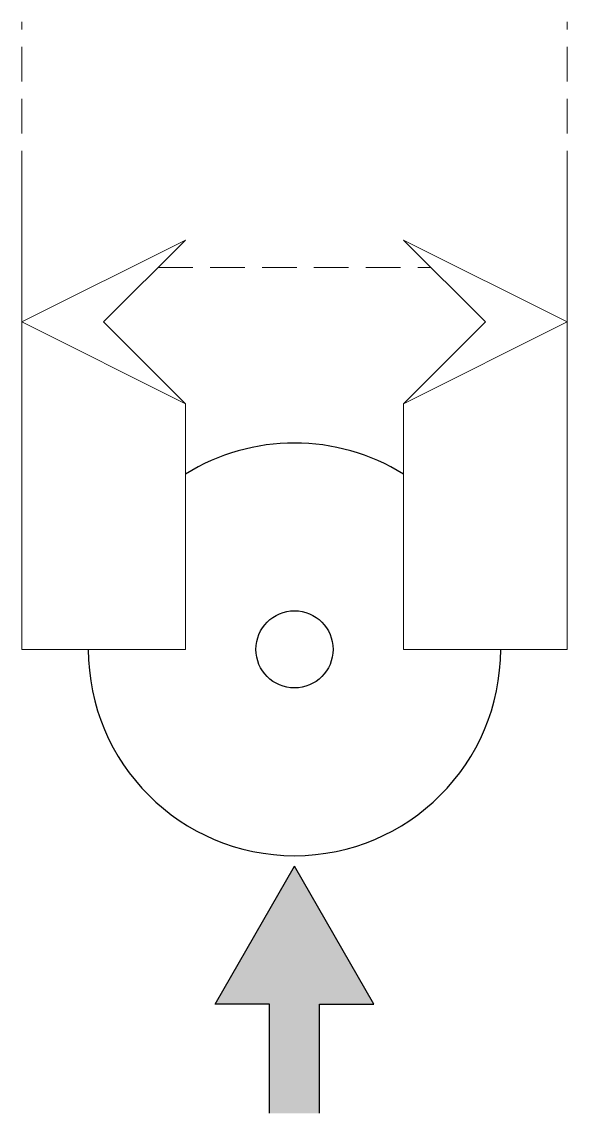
# Model space of a CAD drawing. Header units: millimetres. Extents: x 14934 to 15633, y 27196 to 27493.
# Drawn here: x 14934 to 14954, y 27201 to 27241 of the extents above.
import ezdxf

# ---------------------------------------------------------------- set-up
doc = ezdxf.new("R2010")
doc.units = ezdxf.units.MM
doc.header["$LTSCALE"] = 0.5
doc.linetypes.add('DASHED', pattern=[19.05, 12.7, -6.35])
doc.layers.get('0').update_dxf_attribs({"color": 254})
doc.layers.add('Mountain', color=192, linetype='Continuous', lineweight=5)
doc.layers.add('Valley', color=142, linetype='DASHED', lineweight=5)

msp = doc.modelspace()

# ---------------------------------------------------------------- hatches: boundary and pattern name
h = msp.add_hatch(color=256)
h.set_gradient(color1=(128, 128, 128), color2=(203, 205, 204), tint=1)
h.paths.add_polyline_path([(14944, 27210.049), (14941.085, 27205), (14943.085, 27205), (14943.085, 27201), (14944.915, 27201), (14944.915, 27205), (14946.915, 27205)])

# ---------------------------------------------------------------- linework, layer by layer
for points in [[(14943.085, 27201), (14943.085, 27205), (14941.085, 27205), (14944, 27210.049)], [(14944.915, 27201), (14944.915, 27205), (14946.915, 27205), (14944, 27210.049)]]:
    msp.add_lwpolyline(points)
msp.add_circle((14944, 27218), 1.414)
for start, end in [(58.0656, 121.9344), (180, 0)]:
    msp.add_arc((14944, 27218), 7.562, start, end)
at = {"layer": 'Mountain'}
for p, q in [((14934, 27218), (14934, 27235)), ((14954, 27218), (14954, 27235)), ((14934, 27230), (14940, 27233)), ((14937, 27230), (14940, 27233)), ((14951, 27230), (14948, 27233)), ((14954, 27230), (14948, 27233)), ((14934, 27230), (14940, 27227)), ((14940, 27227), (14937, 27230)), ((14948, 27227), (14951, 27230)), ((14954, 27230), (14948, 27227)), ((14940, 27218), (14940, 27227)), ((14948, 27218), (14948, 27227)), ((14940, 27218), (14934, 27218)), ((14948, 27218), (14954, 27218))]:
    msp.add_line(p, q, dxfattribs=at)
at = {"layer": 'Valley', "ltscale": 0.2}
for p, q in [((14934, 27235), (14934, 27241)), ((14954, 27235), (14954, 27241)), ((14939, 27232), (14949, 27232))]:
    msp.add_line(p, q, dxfattribs=at)

doc.saveas('drawing.dxf')
